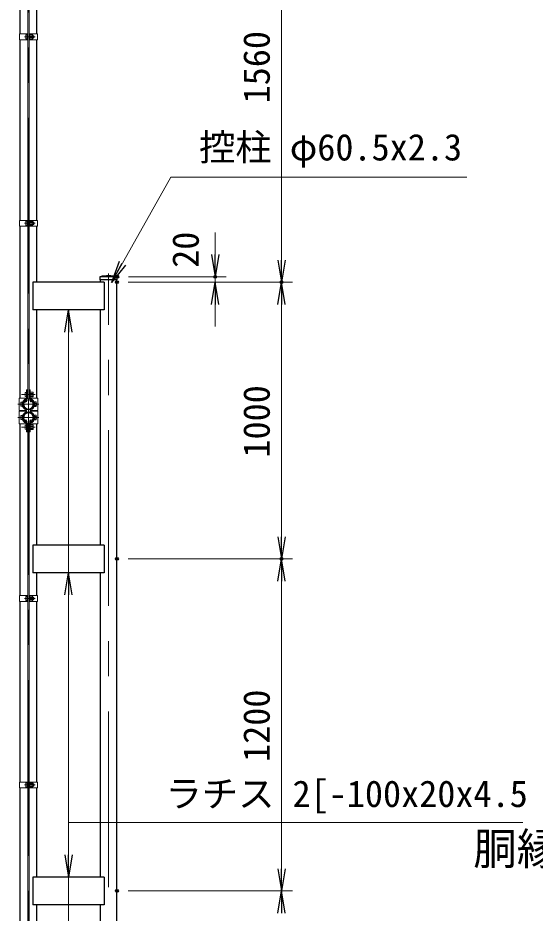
# Model space of a CAD drawing. Units: millimetres, scale not verified. Extents: x -8399 to 8401, y -5940 to 5940.
# Drawn here: x -1627 to 243, y 510 to 3746 of the extents above; entities that cross this region are included whole.
import ezdxf
from ezdxf.enums import TextEntityAlignment as Align

# ---------------------------------------------------------------- set-up
doc = ezdxf.new("R2010")
doc.units = ezdxf.units.MM
doc.header["$LTSCALE"] = 20
doc.header["$PDMODE"] = 32
doc.header["$PDSIZE"] = 10
doc.linetypes.add('USER1', pattern=[50.8, 31.75, -6.35, 6.35, -6.35])
for name, color, linetype, lineweight in [('0-1_D-STR1', 1, 'Continuous', 25), ('0-4_D-BMK', 2, 'USER1', 13), ('0-5_D-STR-DIM', 7, 'Continuous', 13), ('0-8_D-STR3', 3, 'Continuous', 13), ('0-9_D-STR-TXT', 7, 'Continuous', 13), ('0-C_D-TTL-TXT', 7, 'Continuous', 13)]:
    doc.layers.add(name, color=color, linetype=linetype, lineweight=lineweight)
doc.layers.add('0-6_0', color=7, linetype='Continuous')
doc.layers.add('0-7_Defpoints', color=8, linetype='Continuous')
doc.styles.add('ＭＳ ゴシック', font='')
doc.styles.get('ＭＳ ゴシック').set_extended_font_data('MS Gothic')

# ---------------------------------------------------------------- blocks, each defined once
blk = doc.blocks.new('_Open')
at = {"layer": '0-6_0'}
blk.add_line((-20, 3.333), (0, 0), dxfattribs=at)
blk.add_lwpolyline([(-20, -3.333), (0, 0), (-20, 0)], dxfattribs=at)

msp = doc.modelspace()

# ---------------------------------------------------------------- linework, layer by layer
at = {"layer": '0-1_D-STR1'}
for p, q in [((-1618.83, 3687.95), (-1618.83, 4308.9)), ((-1558.33, 3687.95), (-1558.33, 4308.9)), ((-1618.83, 3013.95), (-1618.83, 3666.95)), ((-1558.33, 3013.95), (-1558.33, 3666.95)), ((-1618.83, 2372), (-1618.83, 2992.95)), ((-1558.33, 2790.45), (-1558.33, 2992.95)), ((-1314.58, 2790.45), (-1572.58, 2790.45)), ((-1572.58, 2790.45), (-1572.58, 2690.45)), ((-1267.13, 2810.45), (-1330.03, 2810.45)), ((-1330.03, 2810.45), (-1330.03, 2799.45)), ((-1267.13, 2799.45), (-1330.03, 2799.45)), ((-1328.83, 2799.45), (-1328.83, 2790.45)), ((-1314.58, 2790.45), (-1314.58, 2690.45)), ((-1268.33, -3409.55), (-1268.33, 2799.45)), ((-1267.13, 2799.45), (-1267.13, 2810.45)), ((-1314.58, 2690.45), (-1572.58, 2690.45)), ((-1558.33, 2372), (-1558.33, 2690.45)), ((-1328.83, 2690.45), (-1328.83, 1840.45)), ((-1595.26, 2364.83), (-1598.76, 2358.76)), ((-1593.87, 2364.03), (-1597.37, 2357.95)), ((-1583.3, 2364.03), (-1579.79, 2357.95)), ((-1581.91, 2364.83), (-1578.4, 2358.76)), ((-1598.76, 2358.76), (-1597.37, 2357.95)), ((-1578.4, 2358.76), (-1579.79, 2357.95)), ((-1618.83, 2323.9), (-1618.83, 2327)), ((-1618.83, 2323.9), (-1618.83, 2327)), ((-1558.33, 2323.9), (-1558.33, 2327)), ((-1558.33, 2323.9), (-1558.33, 2327)), ((-1618.83, 1657.95), (-1618.83, 2278.9)), ((-1598.76, 2292.15), (-1597.37, 2292.95)), ((-1595.26, 2286.07), (-1598.76, 2292.15)), ((-1593.87, 2286.87), (-1597.37, 2292.95)), ((-1583.3, 2286.87), (-1579.79, 2292.95)), ((-1581.91, 2286.07), (-1578.4, 2292.15)), ((-1578.4, 2292.15), (-1579.79, 2292.95)), ((-1558.33, 1840.45), (-1558.33, 2278.9)), ((-1314.58, 1840.45), (-1572.58, 1840.45)), ((-1572.58, 1840.45), (-1572.58, 1740.45)), ((-1314.58, 1840.45), (-1314.58, 1740.45)), ((-1314.58, 1740.45), (-1572.58, 1740.45)), ((-1558.33, 1657.95), (-1558.33, 1740.45)), ((-1328.83, 1740.45), (-1328.83, 640.45)), ((-1618.83, 983.95), (-1618.83, 1636.95)), ((-1558.33, 983.95), (-1558.33, 1636.95)), ((-1618.83, 342), (-1618.83, 962.95)), ((-1558.33, 640.45), (-1558.33, 962.95)), ((-1314.58, 640.45), (-1572.58, 640.45)), ((-1572.58, 640.45), (-1572.58, 540.45)), ((-1314.58, 640.45), (-1314.58, 540.45)), ((-1314.58, 540.45), (-1572.58, 540.45)), ((-1558.33, 342), (-1558.33, 540.45)), ((-1328.83, 540.45), (-1328.83, -559.55))]:
    msp.add_line(p, q, dxfattribs=at)
for centre, radius, start, end in [((-1298.58, 2649.22), 164.27, 78.96219, 101.03781), ((-1588.58, 2349.5), 19.05, 114.32478, 65.67522), ((-1588.58, 2349.5), 17.45, 114.32478, 65.67522), ((-1595.6, 2365.03), 2, 330, 114.32478), ((-1595.6, 2365.03), 0.401, 330, 114.32478), ((-1581.56, 2365.03), 2, 65.67522, 210), ((-1581.56, 2365.03), 0.401, 65.67522, 210), ((-1588.58, 2301.4), 19.05, 294.32478, 245.67522), ((-1588.58, 2301.4), 17.45, 294.32478, 245.67522), ((-1595.6, 2285.87), 2, 245.67522, 30), ((-1595.6, 2285.87), 0.401, 245.67522, 30), ((-1581.56, 2285.87), 2, 150, 294.32478), ((-1581.56, 2285.87), 0.401, 150, 294.32478)]:
    msp.add_arc(centre, radius, start, end, dxfattribs=at)
at = {"layer": '0-4_D-BMK'}
for p, q in [((-1588.58, 4400.45), (-1588.58, -3459.55)), ((-1603.13, 3677.45), (-1564.53, 3677.45)), ((-1603.13, 3003.45), (-1564.53, 3003.45)), ((-1298.58, -3459.55), (-1298.58, 2821.45)), ((-1613.02, 2384.5), (-1564.14, 2384.5)), ((-1626.55, 2349.5), (-1550.61, 2349.5)), ((-1626.55, 2301.4), (-1550.61, 2301.4)), ((-1613.02, 2266.4), (-1564.14, 2266.4)), ((-1603.13, 1647.45), (-1564.53, 1647.45)), ((-1603.13, 973.45), (-1564.53, 973.45))]:
    msp.add_line(p, q, dxfattribs=at)
at = {"layer": '0-5_D-STR-DIM'}
for p, q in [((-673.58, 2870.45), (-673.58, 4270.45)), ((-913.58, 2890.45), (-913.58, 2970.45)), ((-1228.33, 2790.45), (-633.58, 2790.45)), ((-1228.33, 2790.45), (-873.58, 2790.45)), ((-1228.33, 2790.45), (-633.58, 2790.45)), ((-1227.13, 2810.45), (-873.58, 2810.45)), ((-913.58, 2790.45), (-913.58, 2810.45)), ((-913.58, 2710.45), (-913.58, 2630.45)), ((-673.58, 1870.45), (-673.58, 2710.45)), ((-1228.33, 1790.45), (-633.58, 1790.45)), ((-1228.33, 1790.45), (-633.58, 1790.45)), ((-673.58, 670.45), (-673.58, 1710.45)), ((-1228.33, 590.45), (-633.58, 590.45)), ((-1228.33, 590.45), (-633.58, 590.45))]:
    msp.add_line(p, q, dxfattribs=at)
at = {"layer": '0-7_Defpoints'}
for p in [(-1267.13, 2810.45), (-913.58, 2810.45), (-1268.33, 2790.45), (-673.58, 2790.45), (-1268.33, 1790.45), (-673.58, 1790.45), (-1268.33, 590.45)]:
    msp.add_point(p, dxfattribs=at)
at = {"layer": '0-8_D-STR3'}
for p, q in [((-1590.83, 4311.4), (-1590.83, 2369.5)), ((-1586.33, 4311.4), (-1586.33, 2369.5)), ((-1621.13, 3687.95), (-1621.13, 3666.95)), ((-1590.83, 3687.95), (-1621.13, 3687.95)), ((-1590.83, 3666.95), (-1621.13, 3666.95)), ((-1597.93, 3683.95), (-1597.93, 3670.95)), ((-1593.13, 3687.95), (-1593.13, 3666.95)), ((-1593.13, 3685.45), (-1593.13, 3669.45)), ((-1586.33, 3687.95), (-1556.03, 3687.95)), ((-1586.33, 3666.95), (-1556.03, 3666.95)), ((-1584.03, 3687.95), (-1584.03, 3666.95)), ((-1574.03, 3685.55), (-1584.03, 3685.55)), ((-1584.03, 3685.55), (-1584.03, 3669.35)), ((-1574.03, 3681.5), (-1584.03, 3681.5)), ((-1574.03, 3673.4), (-1584.03, 3673.4)), ((-1574.03, 3669.35), (-1584.03, 3669.35)), ((-1573.03, 3683.69), (-1573.03, 3671.34)), ((-1573.03, 3681.45), (-1569.13, 3681.45)), ((-1573.03, 3680.78), (-1568.81, 3680.78)), ((-1573.03, 3674.13), (-1568.81, 3674.13)), ((-1573.03, 3673.45), (-1569.13, 3673.45)), ((-1569.13, 3681.45), (-1569.13, 3673.45)), ((-1556.03, 3687.95), (-1556.03, 3666.95)), ((-1621.13, 3013.95), (-1621.13, 2992.95)), ((-1590.83, 3013.95), (-1621.13, 3013.95)), ((-1597.93, 3009.95), (-1597.93, 2996.95)), ((-1593.13, 3013.95), (-1593.13, 2992.95)), ((-1593.13, 3011.45), (-1593.13, 2995.45)), ((-1586.33, 3013.95), (-1556.03, 3013.95)), ((-1584.03, 3013.95), (-1584.03, 2992.95)), ((-1574.03, 3011.55), (-1584.03, 3011.55)), ((-1584.03, 3011.55), (-1584.03, 2995.35)), ((-1573.03, 3009.69), (-1573.03, 2997.34)), ((-1556.03, 3013.95), (-1556.03, 2992.95)), ((-1590.83, 2992.95), (-1621.13, 2992.95)), ((-1586.33, 2992.95), (-1556.03, 2992.95)), ((-1574.03, 3007.5), (-1584.03, 3007.5)), ((-1574.03, 2999.4), (-1584.03, 2999.4)), ((-1574.03, 2995.35), (-1584.03, 2995.35)), ((-1573.03, 3007.45), (-1569.13, 3007.45)), ((-1573.03, 3006.78), (-1568.81, 3006.78)), ((-1573.03, 3000.13), (-1568.81, 3000.13)), ((-1573.03, 2999.45), (-1569.13, 2999.45)), ((-1569.13, 3007.45), (-1569.13, 2999.45)), ((-1595.08, 2401.5), (-1595.08, 2371.93)), ((-1595.08, 2401.5), (-1592.78, 2401.5)), ((-1592.78, 2401.5), (-1592.78, 2371.93)), ((-1584.38, 2401.5), (-1584.38, 2371.93)), ((-1584.38, 2401.5), (-1582.08, 2401.5)), ((-1582.08, 2401.5), (-1582.08, 2371.93)), ((-1622.23, 2372), (-1595.08, 2372)), ((-1622.23, 2372), (-1622.23, 2327)), ((-1599.88, 2391), (-1599.88, 2378)), ((-1591.08, 2389.82), (-1592.78, 2389.82)), ((-1591.08, 2379.18), (-1592.78, 2379.18)), ((-1591.08, 2389.82), (-1591.08, 2379.18)), ((-1591.08, 2388.5), (-1590.83, 2388.5)), ((-1591.08, 2380.5), (-1590.83, 2380.5)), ((-1590.83, 2369.5), (-1586.33, 2369.5)), ((-1586.33, 2388.5), (-1584.38, 2388.5)), ((-1586.33, 2380.5), (-1584.38, 2380.5)), ((-1572.08, 2392.6), (-1582.08, 2392.6)), ((-1572.08, 2388.55), (-1582.08, 2388.55)), ((-1582.08, 2388.5), (-1581.88, 2388.5)), ((-1582.08, 2380.5), (-1581.88, 2380.5)), ((-1572.08, 2380.45), (-1582.08, 2380.45)), ((-1572.08, 2376.4), (-1582.08, 2376.4)), ((-1582.08, 2372), (-1554.93, 2372)), ((-1571.08, 2390.74), (-1571.08, 2378.39)), ((-1571.08, 2388.5), (-1571.08, 2380.5)), ((-1571.08, 2387.83), (-1570.76, 2387.83)), ((-1571.08, 2381.18), (-1570.76, 2381.18)), ((-1554.93, 2372), (-1554.93, 2327)), ((-1615.38, 2356), (-1615.38, 2343)), ((-1610.58, 2357.5), (-1610.58, 2341.5)), ((-1610.21, 2353.5), (-1610.58, 2353.5)), ((-1610.21, 2345.5), (-1610.58, 2345.5)), ((-1595.28, 2330.98), (-1596.06, 2328.81)), ((-1595.28, 2330.98), (-1595.28, 2327)), ((-1581.88, 2330.98), (-1581.88, 2327)), ((-1581.88, 2330.98), (-1581.1, 2328.81)), ((-1566.58, 2353.5), (-1566.95, 2353.5)), ((-1566.58, 2345.5), (-1566.95, 2345.5)), ((-1561.08, 2357.6), (-1566.58, 2357.6)), ((-1566.58, 2357.6), (-1566.58, 2341.4)), ((-1561.08, 2353.55), (-1566.58, 2353.55)), ((-1561.08, 2345.45), (-1566.58, 2345.45)), ((-1561.08, 2341.4), (-1566.58, 2341.4)), ((-1560.08, 2355.74), (-1560.08, 2343.39)), ((-1560.08, 2353.5), (-1559.58, 2353.5)), ((-1560.08, 2353.5), (-1559.58, 2353.5)), ((-1560.08, 2352.83), (-1559.26, 2352.83)), ((-1560.08, 2346.18), (-1559.26, 2346.18)), ((-1560.08, 2345.5), (-1559.58, 2345.5)), ((-1560.08, 2345.5), (-1559.58, 2345.5)), ((-1559.58, 2353.5), (-1559.58, 2345.5)), ((-1622.23, 2327), (-1595.28, 2327)), ((-1622.23, 2323.9), (-1595.28, 2323.9)), ((-1622.23, 2278.9), (-1622.23, 2323.9)), ((-1615.38, 2294.9), (-1615.38, 2307.9)), ((-1610.58, 2293.4), (-1610.58, 2309.4)), ((-1610.21, 2305.4), (-1610.58, 2305.4)), ((-1610.21, 2297.4), (-1610.58, 2297.4)), ((-1595.28, 2319.93), (-1596.06, 2322.09)), ((-1595.28, 2319.93), (-1595.28, 2323.9)), ((-1581.88, 2327), (-1554.93, 2327)), ((-1581.88, 2319.93), (-1581.88, 2323.9)), ((-1581.88, 2323.9), (-1554.93, 2323.9)), ((-1581.88, 2319.93), (-1581.1, 2322.09)), ((-1566.58, 2305.4), (-1566.95, 2305.4)), ((-1566.58, 2297.4), (-1566.95, 2297.4)), ((-1561.08, 2309.5), (-1566.58, 2309.5)), ((-1566.58, 2293.3), (-1566.58, 2309.5)), ((-1561.08, 2305.45), (-1566.58, 2305.45)), ((-1561.08, 2297.35), (-1566.58, 2297.35)), ((-1560.08, 2295.17), (-1560.08, 2307.51)), ((-1560.08, 2305.4), (-1559.58, 2305.4)), ((-1560.08, 2305.4), (-1559.58, 2305.4)), ((-1560.08, 2304.73), (-1559.26, 2304.73)), ((-1560.08, 2298.08), (-1559.26, 2298.08)), ((-1560.08, 2297.4), (-1559.58, 2297.4)), ((-1560.08, 2297.4), (-1559.58, 2297.4)), ((-1559.58, 2297.4), (-1559.58, 2305.4)), ((-1554.93, 2278.9), (-1554.93, 2323.9)), ((-1622.23, 2278.9), (-1595.08, 2278.9)), ((-1599.88, 2259.9), (-1599.88, 2272.9)), ((-1595.08, 2249.4), (-1595.08, 2278.97)), ((-1592.78, 2249.4), (-1592.78, 2278.97)), ((-1591.08, 2271.72), (-1592.78, 2271.72)), ((-1591.08, 2261.08), (-1591.08, 2271.72)), ((-1591.08, 2270.4), (-1590.83, 2270.4)), ((-1590.83, 2281.4), (-1586.33, 2281.4)), ((-1590.83, 2281.4), (-1590.83, 339.5)), ((-1586.33, 2281.4), (-1586.33, 339.5)), ((-1586.33, 2270.4), (-1584.38, 2270.4)), ((-1584.38, 2249.4), (-1584.38, 2278.97)), ((-1582.08, 2249.4), (-1582.08, 2278.97)), ((-1582.08, 2278.9), (-1554.93, 2278.9)), ((-1572.08, 2274.5), (-1582.08, 2274.5)), ((-1572.08, 2270.45), (-1582.08, 2270.45)), ((-1582.08, 2270.4), (-1581.88, 2270.4)), ((-1571.08, 2260.17), (-1571.08, 2272.52)), ((-1571.08, 2262.4), (-1571.08, 2270.4)), ((-1571.08, 2269.73), (-1570.76, 2269.73)), ((-1561.08, 2293.3), (-1566.58, 2293.3)), ((-1595.08, 2249.4), (-1592.78, 2249.4)), ((-1591.08, 2261.08), (-1592.78, 2261.08)), ((-1591.08, 2262.4), (-1590.83, 2262.4)), ((-1586.33, 2262.4), (-1584.38, 2262.4)), ((-1584.38, 2249.4), (-1582.08, 2249.4)), ((-1582.08, 2262.4), (-1581.88, 2262.4)), ((-1572.08, 2262.35), (-1582.08, 2262.35)), ((-1572.08, 2258.3), (-1582.08, 2258.3)), ((-1571.08, 2263.08), (-1570.76, 2263.08)), ((-1621.13, 1657.95), (-1621.13, 1636.95)), ((-1590.83, 1657.95), (-1621.13, 1657.95)), ((-1597.93, 1653.95), (-1597.93, 1640.95)), ((-1593.13, 1657.95), (-1593.13, 1636.95)), ((-1593.13, 1655.45), (-1593.13, 1639.45)), ((-1586.33, 1657.95), (-1556.03, 1657.95)), ((-1584.03, 1657.95), (-1584.03, 1636.95)), ((-1574.03, 1655.55), (-1584.03, 1655.55)), ((-1584.03, 1655.55), (-1584.03, 1639.35)), ((-1574.03, 1651.5), (-1584.03, 1651.5)), ((-1573.03, 1653.69), (-1573.03, 1641.34)), ((-1573.03, 1651.45), (-1569.13, 1651.45)), ((-1573.03, 1650.78), (-1568.81, 1650.78)), ((-1569.13, 1651.45), (-1569.13, 1643.45)), ((-1556.03, 1657.95), (-1556.03, 1636.95)), ((-1590.83, 1636.95), (-1621.13, 1636.95)), ((-1586.33, 1636.95), (-1556.03, 1636.95)), ((-1574.03, 1643.4), (-1584.03, 1643.4)), ((-1574.03, 1639.35), (-1584.03, 1639.35)), ((-1573.03, 1644.13), (-1568.81, 1644.13)), ((-1573.03, 1643.45), (-1569.13, 1643.45)), ((-1621.13, 983.95), (-1621.13, 962.95)), ((-1590.83, 983.95), (-1621.13, 983.95)), ((-1597.93, 979.95), (-1597.93, 966.95)), ((-1593.13, 983.95), (-1593.13, 962.95)), ((-1593.13, 981.45), (-1593.13, 965.45)), ((-1586.33, 983.95), (-1556.03, 983.95)), ((-1584.03, 983.95), (-1584.03, 962.95)), ((-1574.03, 981.55), (-1584.03, 981.55)), ((-1584.03, 981.55), (-1584.03, 965.35)), ((-1574.03, 977.5), (-1584.03, 977.5)), ((-1573.03, 979.69), (-1573.03, 967.34)), ((-1573.03, 977.45), (-1569.13, 977.45)), ((-1573.03, 976.78), (-1568.81, 976.78)), ((-1569.13, 977.45), (-1569.13, 969.45)), ((-1556.03, 983.95), (-1556.03, 962.95)), ((-1590.83, 962.95), (-1621.13, 962.95)), ((-1586.33, 962.95), (-1556.03, 962.95)), ((-1574.03, 969.4), (-1584.03, 969.4)), ((-1574.03, 965.35), (-1584.03, 965.35)), ((-1573.03, 970.13), (-1568.81, 970.13)), ((-1573.03, 969.45), (-1569.13, 969.45))]:
    msp.add_line(p, q, dxfattribs=at)
for centre, radius, start, end in [((-1575.57, 3683.53), 2.54, 307.21089, 52.78911), ((-1581.73, 3677.45), 8.7, 332.26063, 27.73937), ((-1575.58, 3671.38), 2.55, 307.42505, 52.57495), ((-1576.63, 3677.45), 8.5, 331.92751, 28.07249), ((-1575.57, 3009.53), 2.54, 307.21089, 52.78911), ((-1581.73, 3003.45), 8.7, 332.26063, 27.73937), ((-1575.58, 2997.38), 2.55, 307.42505, 52.57495), ((-1576.63, 3003.45), 8.5, 331.92751, 28.07249), ((-1588.58, 2349.5), 22, 110.1633, 250.11694), ((-1588.58, 2349.5), 19.7, 109.83718, 250.11694), ((-1597.08, 2371.93), 2, 297.27961, 0), ((-1597.08, 2371.93), 4.3, 294.96438, 0), ((-1580.08, 2371.93), 4.3, 180, 245.03562), ((-1580.08, 2371.93), 2, 180, 242.72039), ((-1588.58, 2349.5), 19.7, 289.88306, 70.16282), ((-1588.58, 2349.5), 22, 289.88306, 69.8367), ((-1573.62, 2390.58), 2.54, 307.21089, 52.78911), ((-1579.78, 2384.5), 8.7, 332.26063, 27.73937), ((-1573.63, 2378.43), 2.55, 307.42505, 52.57495), ((-1578.58, 2384.5), 8.5, 331.92751, 28.07249), ((-1562.62, 2355.58), 2.54, 307.21089, 52.78911), ((-1568.78, 2349.5), 8.7, 332.26063, 27.73937), ((-1562.63, 2343.43), 2.55, 307.42505, 52.57495), ((-1567.08, 2349.5), 8.5, 331.92751, 28.07249), ((-1588.58, 2301.4), 22, 109.88306, 249.8367), ((-1588.58, 2301.4), 19.7, 109.88306, 250.16282), ((-1588.58, 2301.4), 19.7, 289.83718, 70.11694), ((-1588.58, 2301.4), 22, 290.1633, 70.11694), ((-1562.63, 2307.48), 2.55, 307.42505, 52.57495), ((-1568.78, 2301.4), 8.7, 332.26063, 27.73937), ((-1562.62, 2295.33), 2.54, 307.21089, 52.78911), ((-1567.08, 2301.4), 8.5, 331.92751, 28.07249), ((-1597.08, 2278.97), 2, 0, 62.72039), ((-1597.08, 2278.97), 4.3, 0, 65.03562), ((-1580.08, 2278.97), 4.3, 114.96438, 180), ((-1580.08, 2278.97), 2, 117.27961, 180), ((-1573.63, 2272.48), 2.55, 307.42505, 52.57495), ((-1579.78, 2266.4), 8.7, 332.26063, 27.73937), ((-1578.58, 2266.4), 8.5, 331.92751, 28.07249), ((-1573.62, 2260.33), 2.54, 307.21089, 52.78911), ((-1575.57, 1653.53), 2.54, 307.21089, 52.78911), ((-1581.73, 1647.45), 8.7, 332.26063, 27.73937), ((-1576.63, 1647.45), 8.5, 331.92751, 28.07249), ((-1575.58, 1641.38), 2.55, 307.42505, 52.57495), ((-1575.57, 979.53), 2.54, 307.21089, 52.78911), ((-1581.73, 973.45), 8.7, 332.26063, 27.73937), ((-1576.63, 973.45), 8.5, 331.92751, 28.07249), ((-1575.58, 967.38), 2.55, 307.42505, 52.57495)]:
    msp.add_arc(centre, radius, start, end, dxfattribs=at)
for centre, start_param, end_param in [((-1593.13, 3683.95), 1.5707963, 3.1415927), ((-1593.13, 3670.95), 3.1415927, 4.712389), ((-1593.13, 3009.95), 1.5707963, 3.1415927), ((-1593.13, 2996.95), 3.1415927, 4.712389), ((-1595.08, 2391), 1.5707963, 3.1415927), ((-1595.08, 2378), 3.1415927, 4.712389), ((-1610.58, 2356), 1.5707963, 3.1415927), ((-1610.58, 2343), 3.1415927, 4.712389), ((-1610.58, 2307.9), 1.5707963, 3.1415927), ((-1610.58, 2294.9), 3.1415927, 4.712389), ((-1595.08, 2272.9), 1.5707963, 3.1415927), ((-1595.08, 2259.9), 3.1415927, 4.712389), ((-1593.13, 1653.95), 1.5707963, 3.1415927), ((-1593.13, 1640.95), 3.1415927, 4.712389), ((-1593.13, 979.95), 1.5707963, 3.1415927), ((-1593.13, 966.95), 3.1415927, 4.712389)]:
    msp.add_ellipse(centre, major_axis=(4.8, 0), ratio=0.3125, start_param=start_param, end_param=end_param, dxfattribs=at)
at = {"layer": '0-9_D-STR-TXT'}
for p, q in [((-1443.58, 838.31), (-1443.58, 1738.45)), ((-1443.58, 1368.99), (-1443.58, -2257.55)), ((-1443.58, 838.31), (-1443.58, -1757.55)), ((-1443.58, 838.31), (-1443.58, -1257.55)), ((-1443.58, 838.31), (-1443.58, -557.55)), ((-1443.58, 838.31), (-1443.58, 642.45))]:
    msp.add_line(p, q, dxfattribs=at)
for points in [[(-3.88, 3169.58), (-1073.24, 3169.58), (-1287.44, 2790.98)], [(199.18, 838.31), (-1443.58, 838.31), (-1443.58, 2688.45)]]:
    msp.add_lwpolyline(points, dxfattribs=at)

# ---------------------------------------------------------------- block references
at = {"layer": '0-5_D-STR-DIM', "xscale": 4, "yscale": 4}
for p, rotation in [((-913.58, 2810.45), 270), ((-673.58, 2790.45), 270), ((-913.58, 2790.45), 90), ((-673.58, 2790.45), 90), ((-673.58, 1790.45), 270), ((-673.58, 1790.45), 90), ((-673.58, 590.45), 270), ((-673.58, 590.45), 90)]:
    msp.add_blockref('_Open', p, dxfattribs=dict(at, rotation=rotation))
at = {"layer": '0-9_D-STR-TXT', "xscale": 4, "yscale": 4}
for p, rotation in [((-1288.42, 2789.24), 240.49991), ((-1443.58, 2690.45), 90), ((-1443.58, 1740.45), 90), ((-1443.58, 640.45), 270)]:
    msp.add_blockref('_Open', p, dxfattribs=dict(at, rotation=rotation))

# ---------------------------------------------------------------- texts
at = {"layer": '0-5_D-STR-DIM', "style": 'ＭＳ ゴシック'}
for s, p in [('1560', (-687.08, 3436.65)), ('20', (-943.64, 2842.38)), ('1000', (-687.08, 2156.65)), ('1200', (-687.08, 1056.65))]:
    msp.add_text(s, height=96.19, rotation=90, dxfattribs=at).set_placement(p, align=Align.BOTTOM_LEFT)
at = {"layer": '0-9_D-STR-TXT', "style": 'ＭＳ ゴシック'}
for s, p in [('控柱 φ60.5x2.3', (-971.39, 3201.6)), ('ラチス 2[-100x20x4.5', (-1092.7, 865))]:
    msp.add_text(s, height=96.19, dxfattribs=at).set_placement(p, align=Align.BOTTOM_LEFT)
at = {"layer": '0-C_D-TTL-TXT', "style": 'ＭＳ ゴシック'}
msp.add_text('胴縁と金網取付断面図', height=115.4, dxfattribs=at).set_placement((19.8, 650.75), align=Align.BOTTOM_LEFT)

doc.saveas('drawing.dxf')
